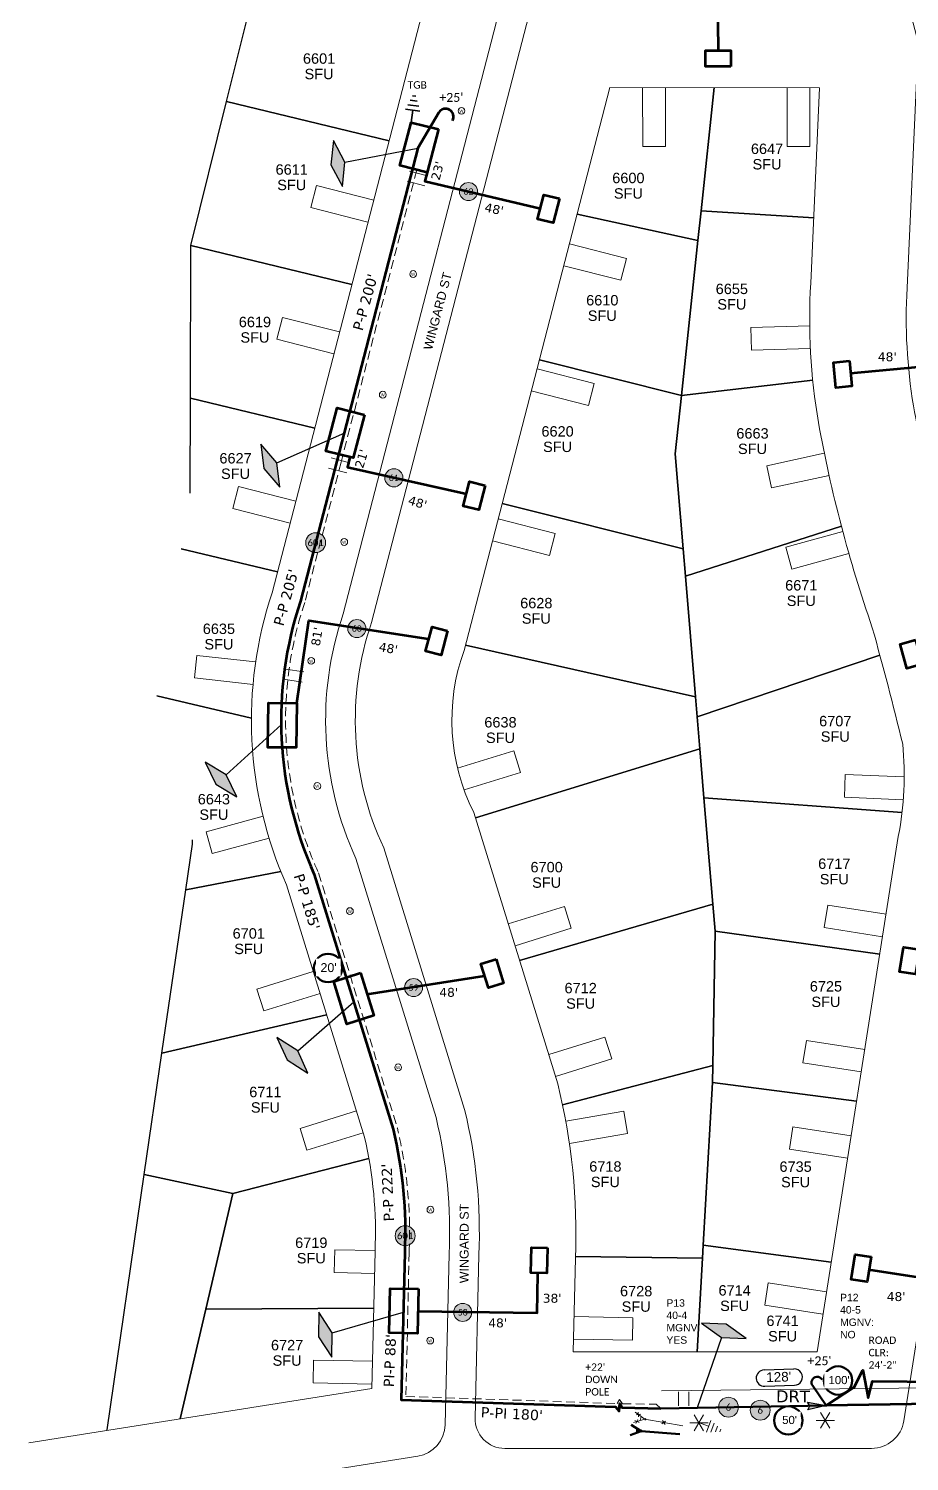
# Model space of a CAD drawing. Header units: inches. Extents: x 2013952 to 2016991, y 779373 to 782808.
# Drawn here: x 2013992 to 2014586, y 780652 to 781618 of the extents above; entities that cross this region are included whole.
import ezdxf
from ezdxf.enums import TextEntityAlignment as Align
from ezdxf.lldxf.tags import DXFTag

# ---------------------------------------------------------------- set-up
doc = ezdxf.new("R2010")
doc.units = ezdxf.units.IN
doc.header["$MEASUREMENT"] = 0
doc.linetypes.add('ACAD_ISO02W100', pattern=[15, 12, -3])
doc.linetypes.add('DASHED', pattern=[0.75, 0.5, -0.25])
for name, color, linetype in [('20 loop', 1, 'Continuous'), ('50 loop', 1, 'Continuous'), ('845CHH', 7, 'Continuous'), ('8645CHH', 7, 'Continuous'), ('Addresses', 7, 'Continuous'), ('CONDUIT', 7, 'Continuous'), ('EOP', 150, 'Continuous'), ('EXIST MH', 20, 'Continuous'), ('FBT.FST', 1, 'Continuous'), ('FST', 1, 'Continuous'), ('Grounding', 1, 'Continuous'), ('GROUNDING TEXT', 7, 'Continuous'), ('GroundingRED', 1, 'Continuous'), ('INNERDUCT BUBBLE NUMBERS', 7, 'Continuous'), ('P-P VALUES', 7, 'Continuous'), ('parcels', 7, 'Continuous'), ('Placemark', 7, 'Continuous'), ('Pole_Temp', 7, 'Continuous'), ('REELS BUBBLES', 87, 'Continuous'), ('SPAN LENGTHS', 7, 'Continuous'), ('SPLICE', 7, 'Continuous'), ('STREET NAMES', 250, 'Continuous')]:
    doc.layers.add(name, color=color, linetype=linetype)
for name, color, linetype, lineweight in [('AERIAL CABLE PROP', 1, 'Continuous', 60), ('AnchorGuyProposed', 1, 'Continuous', 50), ('AnchorGuyRemove', 7, 'Continuous', 0), ('BURIED CABLE PROP', 1, 'BUR', 60), ('DRIVEWAYS', 250, 'Continuous', 20), ('FST PROP', 240, 'Continuous', 50), ('INNERDUCT LENGTH', 4, 'Continuous', 53), ('J HOOK TEXT', 1, 'Continuous', 35), ('OVERLASH', 255, 'Continuous', 0), ('Pole notes', 7, 'Continuous', 0), ('Poles', 7, 'Continuous', 0), ('PROP CABLE', 1, 'Continuous', 50), ('RIZER TEXT', 1, 'Continuous', 0), ('ROAD CLEARENCE TEXT', 7, 'Continuous', 0), ('ROW', 102, 'ACAD_ISO02W100', 20), ('TETHER TEXT', 250, 'Continuous', 50), ('WaterMeter', 252, 'Continuous', 0)]:
    doc.layers.add(name, color=color, linetype=linetype, lineweight=lineweight)
doc.styles.add('Annotative', font='arial.ttf')
doc.styles.add('Legend', font='calibri.ttf')
doc.styles.add('PROPOSED', font='calibri.ttf')
doc.styles.get("Standard").update_dxf_attribs({"font": 'arial.ttf'})
tags = doc.linetypes.add('BUR', pattern='A,4.693196,-0.073857,["B",Standard,S=0.5,R=0,X=0,Y=-0.25],-0.553701,4.679246', length=10).pattern_tags.tags
tags[6] = DXFTag(74, 10)
tags = doc.linetypes.add('EPV', pattern='A,3.309809,-0.120318,["EOP",Standard,S=0.477614,R=0,X=0,Y=-0.246604],-1.488372', length=4.918499).pattern_tags.tags
tags[6] = DXFTag(74, 10)
tags = doc.linetypes.add('RRW', pattern='A,0.90073,-0.315516,0.90073,-0.315516,0.90073,-0.120318,["R/W",Standard,S=0.477614,R=0,X=0,Y=-0.246604],-1.382879', length=4.836419).pattern_tags.tags
tags[14] = DXFTag(74, 10)

# ---------------------------------------------------------------- blocks, each defined once
blk = doc.blocks.new('W')
at = {"layer": 'WaterMeter', "color": 5}
blk.add_circle((0.03, 0.02), 2.28, dxfattribs=at)
blk.add_text('W', height=2.06, dxfattribs=at).set_placement((-1.36, -1.16))
blk = doc.blocks.new('845CHH')
at = {"layer": '845CHH', "color": 1, "lineweight": 90}
blk.add_lwpolyline([(15.83, -10.3), (-14.23, -10.19), (-14.31, 8.84), (15.74, 8.74)], close=True, dxfattribs=at)
blk = doc.blocks.new('FST_FBT')
at = {"layer": 'FST', "lineweight": 30}
h = blk.add_hatch(color=256, dxfattribs=at)
h.dxf.hatch_style = 1
h.paths.add_polyline_path([(5.29, 18.27), (0, 19.86), (-5.29, 18.27), (0, 16.69)])
at = {"layer": 'FBT.FST', "lineweight": 30}
blk.add_lwpolyline([(-5.29, 18.27), (0, 16.69), (5.29, 18.27), (0, 19.86)], close=True, dxfattribs=at)
blk.add_lwpolyline([(0, 16.69), (0, 0)], dxfattribs=at)
blk = doc.blocks.new('8645CHH')
at = {"layer": '8645CHH', "color": 1, "lineweight": 70}
blk.add_lwpolyline([(9.14, -5.9), (-7.87, -5.84), (-7.92, 4.93), (9.09, 4.88)], close=True, dxfattribs=at)
blk = doc.blocks.new('*U195')
at = {"linetype": 'Continuous', "lineweight": 0}
for p, q in [((-0.5, -0.65), (-0.5, 1.15)), ((0.5, -0.64), (0.5, 1.15))]:
    blk.add_line(p, q, dxfattribs=at)
blk = doc.blocks.new('*U196')
at = {"linetype": 'Continuous', "lineweight": 0}
for p, q in [((-0.46, -0.68), (-0.59, 1.11)), ((0.54, -0.61), (0.41, 1.18))]:
    blk.add_line(p, q, dxfattribs=at)
blk = doc.blocks.new('*U197')
at = {"linetype": 'Continuous', "lineweight": 0}
for p, q in [((-0.5, -0.65), (-0.5, 1.15)), ((0.5, -0.64), (0.5, 1.15))]:
    blk.add_line(p, q, dxfattribs=at)
blk = doc.blocks.new('ACMAP_ANN_TEMPLATE_SPANS')
at = {"color": 0, "linetype": 'ByBlock', "lineweight": -2}
for p, q in [((-8.2, 12.5), (22.7, 12.5)), ((-8.2, -4.5), (22.7, -4.5))]:
    blk.add_line(p, q, dxfattribs=at)
for centre, start, end in [((-8.2, 4), 90, 270), ((22.7, 4), 270, 90)]:
    blk.add_arc(centre, 8.49, start, end, dxfattribs=at)
at = {"color": 18, "lineweight": 50, "true_color": 0x000000, "style": 'Annotative'}
blk.add_attdef('AERIALFOOT', text='', height=10, dxfattribs=at).set_placement((6.7, 4.7), align=Align.MIDDLE_CENTER)
blk = doc.blocks.new('*U219')
at = {"layer": 'Pole notes', "color": 1, "linetype": 'Continuous', "lineweight": 35, "flags": 128}
for points in [[(-0.5, 2.79), (1.22, 2.57)], [(-0.15, 3.5), (0.98, 3.36)], [(0.25, 4.21), (0.78, 4.15)], [(-0.86, 2.08), (1.4, 1.79)], [(0.02, 0), (0.26, 1.93)]]:
    blk.add_lwpolyline(points, dxfattribs=at)
blk = doc.blocks.new('*U165')
at = {"layer": 'Pole notes', "linetype": 'Continuous'}
blk.add_hatch(color=1, dxfattribs=at).paths.add_polyline_path([(4.04, 4.96), (0, 0), (1.72, 6.16), (2.59, 4.93)])
at = {"layer": 'Pole notes', "color": 1, "linetype": 'Continuous', "lineweight": 30, "flags": 128}
blk.add_lwpolyline([(4.04, 4.96), (0, 0), (1.72, 6.16), (2.59, 4.93), (4.04, 4.96)], dxfattribs=at)
blk = doc.blocks.new('50 loop')
at = {"layer": '50 loop', "color": 1, "lineweight": 50}
blk.add_circle((-0.06, -0.03), 7.96, dxfattribs=at)
at = {"layer": '50 loop', "color": 1, "lineweight": 60, "insert": (-3.54, 2.54), "char_height": 4.563, "width": 8.0535, "attachment_point": 1, "bg_fill": 2}
blk.add_mtext("50'", dxfattribs=at)
blk = doc.blocks.new('100 loop')
at = {"layer": '20 loop', "lineweight": 50}
blk.add_circle((0.03, 0.17), 7.96, dxfattribs=at)
at = {"layer": '20 loop', "lineweight": 50, "insert": (-5.31, 2.69), "char_height": 4.563, "width": 3.8729, "attachment_point": 1, "bg_fill": 2}
blk.add_mtext("100'", dxfattribs=at)
blk = doc.blocks.new('*U416')
at = {"linetype": 'Continuous', "lineweight": 0, "true_color": 0xffffff}
h = blk.add_hatch(color=7, dxfattribs=at)
h.dxf.hatch_style = 1
h.paths.add_polyline_path([(-0.122, 0, 1), (0.122, 0, 1)])
at = {"color": 0, "linetype": 'ByBlock', "lineweight": -2}
blk.add_circle((0, 0), 0.122, dxfattribs=at)
at = {"color": 0, "linetype": 'ByBlock', "lineweight": -2, "style": 'PROPOSED'}
blk.add_attdef('CCFN', text='', height=0.0844, dxfattribs=at).set_placement((0, 0), align=Align.MIDDLE_CENTER)
at = {"color": 0, "linetype": 'ByBlock', "lineweight": -2, "flags": 104}
blk.add_attdef('CCFA', text='', height=0.0844, dxfattribs=at).set_placement((0.206, 0.09), align=Align.TOP_LEFT)
blk = doc.blocks.new('*U183')
at = {"linetype": 'Continuous', "lineweight": 0}
for p, q in [((-0.01, -0.39), (-0.89, 0.63)), ((0.75, 0.26), (-0.13, 1.28))]:
    blk.add_line(p, q, dxfattribs=at)
blk = doc.blocks.new('*U68')
at = {"layer": 'Poles'}
for points in [[(-0.93, 1.72), (1.13, -1.84)], [(-0.93, -1.84), (1.13, 1.71)], [(-1.96, -0.06), (2.16, -0.06)]]:
    blk.add_lwpolyline(points, dxfattribs=at)
blk = doc.blocks.new('*U204')
at = {"layer": 'Pole notes', "color": 135, "linetype": 'Continuous', "lineweight": 0, "true_color": 0x32a0a0, "flags": 128}
for points in [[(-2.27, 3.56), (-1.8, 3.82)], [(-2.18, 2.75), (-1.18, 3.3)], [(-2.04, 1.96), (-0.53, 2.8)], [(-1.92, 1.17), (0.08, 2.27)], [(0.02, 0.01), (-0.92, 1.72)]]:
    blk.add_lwpolyline(points, dxfattribs=at)
blk = doc.blocks.new('*U257')
for points in [[(-7.62, -0.15), (-9.73, 0.85)], [(-8.58, 0.65), (-9.45, 0.4)], [(-8.9, 0.09), (-9.14, 0.96)], [(-8.44, -0.57), (-8.45, 0.24)], [(-7.62, -0.15), (-7.46, 0.01)], [(0, 0), (-7.62, -0.15)], [(-3.49, -0.39), (-4.13, 0.24)], [(-4.12, -0.4), (-3.49, 0.25)], [(-7.62, -0.15), (-9.7, -1.23)], [(-8.61, -1), (-9.49, -0.79)], [(-9.16, -1.34), (-8.95, -0.46)], [(-7.46, -0.31), (-7.62, -0.15)]]:
    blk.add_lwpolyline(points)
blk = doc.blocks.new('*U256')
for p, q in [((0, 0), (-7.57, -0.83)), ((-7.57, -0.83), (-9.76, -0.01)), ((-9.55, -2.08), (-7.57, -0.83)), ((-8.35, -1.32), (-8.44, -0.5)), ((-7.57, -0.83), (-7.43, -0.65)), ((-7.4, -0.97), (-7.57, -0.83))]:
    blk.add_line(p, q)
blk = doc.blocks.new('20 loop')
at = {"layer": '20 loop', "color": 1, "lineweight": 50}
blk.add_circle((-0.06, -0.03), 7.96, dxfattribs=at)
at = {"layer": '20 loop', "color": 1, "lineweight": 53, "insert": (-4.34, 2.68), "char_height": 5, "width": 8.8256, "attachment_point": 1, "line_spacing_factor": 0.96, "bg_fill": 2}
blk.add_mtext("20'", dxfattribs=at)

msp = doc.modelspace()

# ---------------------------------------------------------------- linework, layer by layer
at = {"layer": 'AERIAL CABLE PROP', "color": 5, "lineweight": 50}
msp.add_lwpolyline([(2014418.25, 780688.23), (2014529.75, 780690.05), (2014520.66, 780703.35, -1.068069), (2014526.92, 780707.63)], format="xyb", dxfattribs=at)
at = {"layer": 'AERIAL CABLE PROP', "color": 5, "lineweight": 0}
msp.add_lwpolyline([(2015174.47, 779948), (2015178.39, 779962.48), (2015065.7, 780119.83), (2015062.51, 780147.54), (2015020, 780545.16), (2014791.54, 780704.31), (2014758.97, 780703.78), (2014418.8, 780700.05)], dxfattribs=at)
at = {"layer": 'AERIAL CABLE PROP', "color": 5}
msp.add_lwpolyline([(2015174.47, 779948), (2015169.8, 779957.29), (2015056.06, 780116.11), (2015052.56, 780146.5), (2015015.17, 780541.1), (2014788.55, 780694.26), (2014529.75, 780690.05)], dxfattribs=at)
at = {"layer": 'BURIED CABLE PROP', "color": 10, "lineweight": 70, "ltscale": 12}
for points in [[(2014529.75, 780690.05), (2014548.57, 780702.57), (2014554.54, 780713.92), (2014558.02, 780695.27), (2014560.85, 780706.57), (2014631.13, 780705.8), (2014685.15, 781055.27, 0.07742), (2014688.25, 781154.88, 0.010095), (2014664.26, 781247.09, -0.039819), (2014631.27, 781371.62, -0.055952), (2014627.54, 781441.34), (2014634.23, 781587.36), (2014634.23, 781618.3), (2014628.98, 781638.24, 0.340097), (2014565.95, 781686.93), (2014533.54, 781687), (2014384.03, 781687.18), (2014343.27, 781695.96, -1), (2014345.56, 781706.56)], [(2014277.78, 781556.53, 1), (2014268.76, 781561.87), (2014254.51, 781537.81), (2014199.88, 781326.86), (2014175.44, 781232.47, 0.188822), (2014184.74, 781048.19), (2014237.83, 780876.4, -0.069588), (2014245.68, 780793.35), (2014243.38, 780693.98), (2014387.76, 780689.33), (2014390.13, 780686.38), (2014390.64, 780691.6), (2014392.03, 780688.87), (2014418.25, 780688.23)]]:
    msp.add_lwpolyline(points, format="xyb", dxfattribs=at)
at = {"layer": 'BURIED CABLE PROP', "color": 10, "linetype": 'DASHED', "lineweight": 9, "ltscale": 12}
msp.add_lwpolyline([(2014253.84, 781523.26), (2014202.79, 781326.1), (2014178.32, 781231.61, 0.189121), (2014187.55, 781049.26), (2014240.73, 780877.19, -0.069644), (2014248.68, 780793.25), (2014246.47, 780696.26), (2014388.8, 780691.46), (2014390.38, 780694.26), (2014392.36, 780691.35), (2014415.2, 780690.97), (2014418.25, 780688.23)], format="xyb", dxfattribs=at)
at = {"layer": 'CONDUIT', "color": 4, "lineweight": 70}
for points in [[(2014398.36, 781678.36), (2014455.94, 781678.72), (2014456.92, 781603.62)], [(2014260.86, 781521.5), (2014259.31, 781515.51), (2014337.13, 781497.24)], [(2014618.85, 781436.08), (2014620.84, 781392.99), (2014546.08, 781385.91)], [(2014208.68, 781329.58), (2014207.2, 781322.78), (2014287.3, 781304.81)], [(2014172.89, 781163.76), (2014181.09, 781219.43), (2014261.47, 781207.05)], [(2014220.41, 780967.47), (2014299.55, 780979.87)], [(2014254.57, 780753.79), (2014334.91, 780752.73), (2014335.49, 780778.65)], [(2014632.46, 780777.55), (2014631.21, 780770.31), (2014558.54, 780781.65)]]:
    msp.add_lwpolyline(points, dxfattribs=at)
at = {"layer": 'DRIVEWAYS', "color": 1}
for points in [[(2014405.99, 781578.77), (2014406.11, 781539.01), (2014421.33, 781539.03), (2014421.36, 781578.75)], [(2014503.4, 781578.65), (2014503.52, 781538.9), (2014518.74, 781538.92), (2014518.77, 781578.64)], [(2014224.78, 781502.78), (2014186.25, 781512.58), (2014182.48, 781497.84), (2014220.93, 781487.9)], [(2014352.84, 781458.55), (2014391.37, 781448.75), (2014395.15, 781463.5), (2014356.7, 781473.43)], [(2014201.79, 781413.99), (2014163.26, 781423.79), (2014159.48, 781409.05), (2014197.93, 781399.11)], [(2014518.65, 781418.04), (2014478.91, 781416.88), (2014479.33, 781401.66), (2014519.04, 781402.68)], [(2014331.01, 781374.24), (2014369.54, 781364.44), (2014373.32, 781379.18), (2014334.86, 781389.12)], [(2014528.49, 781332.23), (2014489.64, 781323.77), (2014492.86, 781308.89), (2014531.7, 781317.2)], [(2014172.24, 781299.88), (2014133.71, 781309.69), (2014129.93, 781294.94), (2014168.39, 781285)], [(2014304.8, 781273.01), (2014343.33, 781263.21), (2014347.11, 781277.95), (2014308.65, 781287.89)], [(2014540.92, 781279.43), (2014502.61, 781268.78), (2014506.67, 781254.11), (2014544.97, 781264.61)], [(2014145.19, 781191.55), (2014105.67, 781195.91), (2014103.98, 781180.78), (2014143.44, 781176.28)], [(2014285.69, 781105.2), (2014323.67, 781116.94), (2014319.2, 781131.49), (2014281.21, 781119.9)], [(2014582.32, 781113.95), (2014542.6, 781115.5), (2014541.98, 781100.29), (2014581.66, 781098.59)], [(2014150.22, 781087.48), (2014111.88, 781076.98), (2014115.88, 781062.29), (2014154.22, 781072.64)], [(2014320.04, 781000.09), (2014357.97, 781011.99), (2014353.44, 781026.52), (2014315.5, 781014.78)], [(2014570.09, 781021.41), (2014530.79, 781027.44), (2014528.46, 781012.4), (2014567.69, 781006.23)], [(2014184.05, 780982.69), (2014146.11, 780970.8), (2014150.65, 780956.27), (2014188.59, 780968.01)], [(2014347.26, 780912.01), (2014385.19, 780923.91), (2014380.66, 780938.44), (2014342.72, 780926.7)], [(2014555.71, 780930.2), (2014516.41, 780936.23), (2014514.08, 780921.19), (2014553.31, 780915.02)], [(2014213.09, 780888.72), (2014175.15, 780876.82), (2014179.69, 780862.29), (2014217.63, 780874.04)], [(2014356.71, 780866.74), (2014395.89, 780873.48), (2014393.34, 780888.48), (2014354.17, 780881.9)], [(2014546.54, 780872.03), (2014507.24, 780878.06), (2014504.91, 780863.02), (2014544.14, 780856.85)], [(2014225.71, 780794.57), (2014198.54, 780795.05), (2014198.23, 780779.84), (2014225.35, 780779.21)], [(2014529.96, 780766.86), (2014490.66, 780772.89), (2014488.33, 780757.84), (2014527.56, 780751.68)], [(2014359.42, 780734.87), (2014399.17, 780734.11), (2014399.48, 780749.33), (2014359.78, 780750.23)], [(2014223.98, 780719.95), (2014184.23, 780720.71), (2014183.91, 780705.49), (2014223.62, 780704.59)]]:
    msp.add_lwpolyline(points, dxfattribs=at)
at = {"layer": 'EOP', "color": 6, "linetype": 'EPV', "lineweight": 0, "ltscale": 5}
for points in [[(2014275.67, 780792.34, 0.070113), (2014266.78, 780884.32), (2014212.83, 781058.88, -0.192089), (2014204.21, 781223.91), (2014228.93, 781319.33), (2014307.37, 781622.29, 0.444285), (2014289.4, 781649.55), (2014203.85, 781662.64)], [(2014000.08, 780615.51), (2014254.46, 780655.98, 0.36216), (2014273, 780677.19), (2014275.67, 780792.34)]]:
    msp.add_lwpolyline(points, format="xyb", dxfattribs=at)
msp.add_lwpolyline([(2014313.1, 780661.22), (2014560.37, 780661.22, 0.369121), (2014582.1, 780679.79), (2014642.46, 781062.66, 0.07588), (2014645.53, 781147.24, 0.009681), (2014622.93, 781234.03, -0.039494), (2014588.59, 781364.19, -0.055974), (2014584.28, 781443.58), (2014590.91, 781588.36), (2014590.91, 781612.69), (2014587.09, 781627.21, 0.340097), (2014565.86, 781643.62), (2014533.44, 781643.68), (2014350.88, 781643.89, 0.344647), (2014329.36, 781627.41), (2014248.29, 781314.32), (2014223.39, 781218.16, 0.194661), (2014231.54, 781066.08), (2014286.07, 780889.63, -0.070425), (2014295.66, 780791.67), (2014293.11, 780681.68, 0.42102)], format="xyb", close=True, dxfattribs=at)
at = {"layer": 'parcels'}
for points in [[(2014235.14, 781542.82), (2014125.57, 781569.35), (2014147.25, 781656.7)], [(2014454.22, 781578.71), (2014445.38, 781495.51), (2014443.27, 781475.63), (2014361.87, 781493.41)], [(2014521.31, 781490.84), (2014445.38, 781495.51), (2014454.22, 781578.71)], [(2014210.08, 781446.01), (2014101.47, 781472.3), (2014125.57, 781569.35), (2014235.14, 781542.82)], [(2014361.87, 781493.41), (2014443.27, 781475.63), (2014432.18, 781371.11), (2014336.43, 781395.15)], [(2014520.68, 781381.55), (2014432.18, 781371.11), (2014443.27, 781475.63), (2014445.38, 781495.51), (2014521.31, 781490.84)], [(2014185, 781349.15), (2014101.25, 781369.3), (2014101.47, 781472.3), (2014210.08, 781446.01)], [(2014336.43, 781395.15), (2014432.18, 781371.11), (2014428, 781331.78), (2014433.35, 781267.66), (2014311.36, 781298.34)], [(2014539.98, 781282.97), (2014434.89, 781249.21), (2014433.35, 781267.66), (2014428, 781331.78), (2014432.18, 781371.11), (2014520.68, 781381.55)], [(2014101.11, 781305.34), (2014101.25, 781369.3), (2014185, 781349.15)], [(2014311.36, 781298.34), (2014433.35, 781267.66), (2014434.89, 781249.21), (2014441.66, 781168.01), (2014286.6, 781202.74)], [(2014565.92, 781196.06), (2014442.78, 781154.54), (2014441.66, 781168.01), (2014434.89, 781249.21), (2014539.98, 781282.97)], [(2014159.91, 781252.27), (2014094.95, 781267.74)], [(2014094.95, 781267.74), (2014159.91, 781252.27)], [(2014286.6, 781202.74), (2014441.66, 781168.01), (2014442.78, 781154.54), (2014444.59, 781132.83), (2014293.38, 781086.36)], [(2014580.85, 781089.88), (2014447.35, 781099.73), (2014444.59, 781132.83), (2014442.78, 781154.54), (2014565.92, 781196.06)], [(2014142.37, 781153.53), (2014078.68, 781168.5)], [(2014078.68, 781168.5), (2014142.37, 781153.53)], [(2014293.38, 781086.36), (2014444.59, 781132.83), (2014447.35, 781099.73), (2014453.32, 781028.19), (2014323.1, 780990.18)], [(2014565.84, 780994.45), (2014454.84, 781010), (2014453.32, 781028.19), (2014447.35, 781099.73), (2014580.85, 781089.88)], [(2014162.15, 781050.18), (2014098.1, 781037.82), (2014102.58, 781068.63), (2014102.56, 781071.48)], [(2014193.07, 780953.51), (2014082.07, 780927.68), (2014098.1, 781037.82), (2014162.15, 781050.18)], [(2014323.1, 780990.18), (2014453.32, 781028.19), (2014454.84, 781010), (2014453.31, 780919.27), (2014352.03, 780892.96)], [(2014550.2, 780895.24), (2014453.12, 780908.01), (2014453.31, 780919.27), (2014454.84, 781010), (2014565.84, 780994.45)], [(2014221.52, 780856.73), (2014129.83, 780833.13), (2014070.16, 780845.83), (2014082.07, 780927.68), (2014193.07, 780953.51)], [(2014352.03, 780892.96), (2014453.31, 780919.27), (2014453.12, 780908.01), (2014446.82, 780798.19), (2014446.32, 780789.46), (2014360.73, 780790.52)], [(2014533.08, 780786.67), (2014446.82, 780798.19), (2014453.12, 780908.01), (2014550.2, 780895.24)], [(2014224.81, 780755.82), (2014111.58, 780755.13), (2014129.83, 780833.13), (2014221.52, 780856.73)], [(2014045.07, 780673.3), (2014045.12, 780673.84), (2014070.16, 780845.83), (2014129.83, 780833.13), (2014111.58, 780755.13), (2014094.26, 780681.12)], [(2014442.7, 780726.28), (2014446.32, 780789.46), (2014446.82, 780798.19), (2014533.08, 780786.67)], [(2014360.73, 780790.52), (2014446.32, 780789.46), (2014442.7, 780726.28)], [(2014094.26, 780681.12), (2014111.58, 780755.13), (2014224.81, 780755.82)]]:
    msp.add_lwpolyline(points, dxfattribs=at)
at = {"layer": 'ROW', "color": 3, "linetype": 'RRW', "lineweight": 0, "ltscale": 5}
for points in [[(2013992.23, 780664.89), (2014223.55, 780701.69), (2014225.69, 780794.03, 0.069193), (2014218.52, 780871.14), (2014165.99, 781041.12, -0.186952), (2014156.25, 781238.14), (2014180.52, 781331.87), (2014258.98, 781634.88)], [(2014525.33, 781578.63), (2014383.98, 781578.79), (2014311.27, 781298.01), (2014285.68, 781199.17, 0.206648), (2014292.25, 781090.02), (2014348.8, 780907.01, -0.071279), (2014360.69, 780789.55), (2014359.22, 780726.28), (2014523.56, 780726.28), (2014578.36, 781073.87, 0.07269), (2014581.29, 781136.09, 0.008999), (2014560.83, 781214.5, -0.039035), (2014524.49, 781353.01, -0.055993), (2014519.3, 781446.93), (2014525.33, 781578.63)]]:
    msp.add_lwpolyline(points, format="xyb", dxfattribs=at)

# ---------------------------------------------------------------- block references
at = {"layer": '845CHH', "color": 1, "lineweight": 50}
for p, rotation in [((2014254.51, 781537.81), 75.67906677192829), ((2014204.66, 781345.3), 75.67879023690737), ((2014162.41, 781148.05), 89.31429123743602), ((2014210.87, 780963.65), 107.3691612652986), ((2014244.31, 780753.19), 88.86744090184756)]:
    msp.add_blockref('845CHH', p, dxfattribs=dict(at, rotation=rotation))
at = {"layer": '8645CHH', "color": 1, "lineweight": 50}
for p, rotation in [((2014456.34, 781598.71), 0.1297148233306899), ((2014342.01, 781496.48), 75.67906676772638), ((2014540.46, 781384.74), 95.60215725100412), ((2014291.91, 781303.03), 75.67906676772638), ((2014266.54, 781205.06), 75.44178031192594), ((2014586.75, 781195.94), 105.3746043616366), ((2014585.31, 780989.53), 81.23649860592884), ((2014304.44, 780980.66), 107.3691612667745), ((2014335.73, 780787.36), 88.6444788310701), ((2014552.75, 780782.19), 81.23649860670668)]:
    msp.add_blockref('8645CHH', p, dxfattribs=dict(at, rotation=rotation))
at = {"layer": 'AnchorGuyProposed', "xscale": -3.408992642566337, "yscale": -3.408992642566337, "zscale": -3.408992642566337, "rotation": 168.8970661931971}
msp.add_blockref('*U256', (2014431.02, 780670.72), dxfattribs=at)
at = {"layer": 'AnchorGuyRemove', "xscale": -3.408958914356051, "yscale": -3.408958914356051, "zscale": -3.408958914356051, "rotation": 168.8970661931971}
msp.add_blockref('*U257', (2014433.04, 780676.42), dxfattribs=at)
at = {"layer": 'FST PROP', "color": 1, "lineweight": 50}
for p, xscale, yscale, zscale, rotation in [((2014254.51, 781537.81), 2.999999999999999, 2.999999999999999, 2.999999999999999, 100.8422745724002), ((2014205.22, 781346.03), 3, 3, 3, 113.9404235042578), ((2014162.39, 781149.07), 2.999999999999999, 2.999999999999999, 2.999999999999999, 132.2964501078565), ((2014211.29, 780962.29), 3, 3, 3, 131.1416601695084), ((2014244.75, 780753.18), 3, 3, 3, 106.2186429968191), ((2014442.82, 780688.68), 3, 3, 3, 340.8641515211478)]:
    msp.add_blockref('FST_FBT', p, dxfattribs=dict(at, xscale=xscale, yscale=yscale, zscale=zscale, rotation=rotation))
at = {"layer": 'Grounding', "xscale": 4.265092869824274, "yscale": 4.265092869824274, "zscale": 4.265092869824274}
msp.add_blockref('*U219', (2014249.93, 781555.22), dxfattribs=at)
at = {"layer": 'GroundingRED', "xscale": 3.735448405991392, "yscale": 3.735448405991392, "zscale": 3.735448405991392, "rotation": 221.1420867332972}
msp.add_blockref('*U204', (2014443.66, 780678.68), dxfattribs=at)
at = {"layer": 'INNERDUCT BUBBLE NUMBERS', "color": 5, "lineweight": 0, "xscale": 50, "yscale": 50, "zscale": 50}
for p, values in [((2014288.67, 781508.62), {'CCFN': '62'}), ((2014238.35, 781315.6), {'CCFN': '61'}), ((2014213.42, 781213.98), {'CCFN': '60'}), ((2014251.66, 780971.9), {'CCFN': '59'}), ((2014284.8, 780752.92), {'CCFN': '58'})]:
    msp.add_blockref('*U416', p, dxfattribs=at).add_auto_attribs(values)
at = {"layer": 'OVERLASH'}
for name, p, xscale, yscale, zscale, rotation in [('*U195', (2014252.44, 781517.85), 6.997610170159892, 6.997610170159892, 6.997610170159892, 255.2797509277609), ('*U196', (2014203.1, 781323.6), 6.997610170159891, 6.997610170159891, 6.997610170159891, 71.27237681729397), ('*U197', (2014169.21, 781182.55), 6.997610170159891, 6.997610170159891, 6.997610170159891, 261.3659379243433), ('*U183', (2014435.43, 780697.25), 6.997610170159891, 6.997610170159891, 6.997610170159891, 139.2124866246697)]:
    msp.add_blockref(name, p, dxfattribs=dict(at, xscale=xscale, yscale=yscale, zscale=zscale, rotation=rotation))
at = {"layer": 'Placemark', "lineweight": 70}
for p in [(2014283.89, 781563.02), (2014251.35, 781452.97), (2014230.83, 781371.62), (2014204.88, 781272.33), (2014182.64, 781192.18), (2014186.74, 781107.78), (2014208.71, 781023.45), (2014241.24, 780918.1), (2014262.96, 780822.14), (2014262.84, 780733.87)]:
    msp.add_blockref('W', p, dxfattribs=at)
at = {"layer": 'Poles', "xscale": 3, "yscale": 3, "zscale": 3}
for p in [(2014443.66, 780678.68), (2014528.79, 780680.3)]:
    msp.add_blockref('*U68', p, dxfattribs=at)
at = {"layer": 'REELS BUBBLES', "color": 250, "lineweight": 0, "xscale": 55, "yscale": 55, "zscale": 55}
for p, values in [((2014185.65, 781271.88), {'CCFN': '601'}), ((2014245.98, 780804.61), {'CCFN': '601'}), ((2014463.86, 780688.98), {'CCFN': '6'})]:
    msp.add_blockref('*U416', p, dxfattribs=at).add_auto_attribs(values)
at = {"layer": 'SPAN LENGTHS'}
ref = msp.add_blockref('ACMAP_ANN_TEMPLATE_SPANS', (2014493.51, 780706.19), dxfattribs=dict(at, xscale=0.6499999999999999, yscale=0.6499999999999999, zscale=0.6499999999999999, rotation=1.911881102160735))
ref.add_attrib('AERIALFOOT', "128'", dxfattribs={"layer": 'PROP CABLE', "height": 6.5, "rotation": 1.91188, "style": 'Annotative'}).set_placement((2014497.75, 780709.41), align=Align.MIDDLE_CENTER)
at = {"layer": 'SPLICE', "color": 1, "xscale": 2, "yscale": 2, "zscale": 2, "rotation": 118.6597819467815}
msp.add_blockref('*U165', (2014529.75, 780690.05), dxfattribs=at)

# ---------------------------------------------------------------- texts
at = {"layer": 'Addresses', "color": 7, "lineweight": 0, "char_height": 7, "attachment_point": 2, "line_spacing_factor": 0.892879}
for s, insert, width in [('6601 SFU', (2014187.96, 781601.78), 31.2332), ('6647 SFU', (2014489.88, 781540.93), 31.2332), ('6611 SFU', (2014169.53, 781526.97), 31.2332), ('6600 SFU', (2014396.43, 781521.26), 31.2332), ('6655 SFU', (2014466.15, 781446.48), 31.2332), ('6610 SFU', (2014378.84, 781438.83), 31.2332), ('6619 SFU', (2014144.72, 781424.17), 31.2332), ('6620 SFU', (2014348.7, 781350.41), 31.2332), ('6663 SFU', (2014480.07, 781349.06), 31.2332), ('6627 SFU', (2014131.66, 781332.28), 31.2332), ('6671 SFU', (2014512.97, 781246.63), 31.2332), ('6628 SFU', (2014334.37, 781234.65), 31.2332), ('6635 SFU', (2014120.45, 781217.32), 21.4329), ('6638 SFU', (2014310.22, 781154.27), 31.2332), ('6707 SFU', (2014535.86, 781155.09), 31.2332), ('6643 SFU', (2014117.06, 781102.43), 21.3804), ('6700 SFU', (2014341.33, 781056.62), 31.2332), ('6717 SFU', (2014535.21, 781058.92), 31.2332), ('6701 SFU', (2014140.57, 781011.91), 31.2332), ('6725 SFU', (2014529.57, 780976.24), 31.2332), ('6712 SFU', (2014364.26, 780975.07), 31.2332), ('6711 SFU', (2014151.78, 780905.02), 31.2332), ('6718 SFU', (2014380.92, 780854.8), 31.2332), ('6735 SFU', (2014509.12, 780854.68), 31.2332), ('6719 SFU', (2014182.71, 780803.38), 31.2332), ('6728 SFU', (2014401.67, 780770.76), 31.2332), ('6714 SFU', (2014468.04, 780771.27), 31.2332), ('6741 SFU', (2014500.34, 780750.76), 31.2332), ('6727 SFU', (2014166.41, 780734.36), 31.2332)]:
    msp.add_mtext(s, dxfattribs=dict(at, insert=insert, width=width))
at = {"layer": 'GROUNDING TEXT', "insert": (2014254.1, 781580.47), "char_height": 5, "width": 12.8, "attachment_point": 5, "style": 'Legend'}
msp.add_mtext('TGB', dxfattribs=at)
at = {"layer": 'INNERDUCT LENGTH', "color": 3, "char_height": 6, "attachment_point": 5, "style": 'Legend'}
for s, insert, width, rotation in [("\\pxqc;{\\fVerdana|b0|i0|c0|p34;23'}", (2014267.83, 781522.64), 12.1084, 75.4833), ("\\pxqc;{\\fVerdana|b0|i0|c0|p34;48'}", (2014305.94, 781496.76), 12.1084, 347.69976), ("\\pxqc;{\\fVerdana|b0|i0|c0|p34;21'}", (2014216.56, 781328.48), 69.468, 73.06165), ("\\pxqc;{\\fVerdana|b0|i0|c0|p34;48'}", (2014254.35, 781298.9), 12.1084, 342.8821), ("\\pxqc;{\\fVerdana|b0|i0|c0|p34;81'}", (2014186.53, 781208.55), 12.1084, 80.21047), ("\\pxqc;{\\fVerdana|b0|i0|c0|p34;48'}", (2014234.61, 781200.66), 12.1084, 349.39001)]:
    msp.add_mtext(s, dxfattribs=dict(at, insert=insert, width=width, rotation=rotation))
at = {"layer": 'INNERDUCT LENGTH', "color": 3, "char_height": 6, "width": 12.1084, "attachment_point": 5, "style": 'Legend'}
for s, insert in [("\\pxqc;{\\fVerdana|b0|i0|c0|p34;48'}", (2014570.93, 781397.14)), ("{\\fVerdana|b0|i0|c0|p34;48'}", (2014275.37, 780968.65)), ("\\pxqc;{\\fVerdana|b0|i0|c0|p34;38'}", (2014345.09, 780762.39)), ("{\\fVerdana|b0|i0|c0|p34;48'}", (2014576.94, 780763.51)), ("\\pxqc;{\\fVerdana|b0|i0|c0|p34;48'}", (2014308.36, 780745.76))]:
    msp.add_mtext(s, dxfattribs=dict(at, insert=insert))
at = {"layer": 'J HOOK TEXT', "color": 1, "char_height": 6, "width": 11.1674, "attachment_point": 5, "style": 'Legend'}
for insert in [(2014277.09, 781572.05), (2014525.23, 780720.28)]:
    msp.add_mtext("\\pxqc;+25'", dxfattribs=dict(at, insert=insert))
at = {"layer": 'P-P VALUES', "color": 4, "char_height": 7, "width": 45.5667, "attachment_point": 5, "style": 'Legend'}
for s, insert, rotation in [("\\pxt4;{\\fVerdana|b0|i0|c0|p34;P-P 200'}", (2014219.11, 781433.97), 74.59059), ("\\pxt4;{\\fVerdana|b0|i0|c0|p34;P-P 205'}", (2014165.73, 781234.92), 74.59059), ("\\pxt4;{\\fVerdana|b0|i0|c0|p34;P-P 185'}", (2014179.77, 781029.74), 287.17339), ("\\pxt4;{\\fVerdana|b0|i0|c0|p34;P-P 222'}", (2014234.21, 780833.74), 92.39953), ("\\pxt4;{\\fVerdana|b0|i0|c0|p34;PI-P 88'}", (2014235.71, 780720.39), 87.52889), ("\\pxt4;{\\fVerdana|b0|i0|c0|p34;P-PI 180'}", (2014317.88, 780684.5), 357.03398)]:
    msp.add_mtext(s, dxfattribs=dict(at, insert=insert, rotation=rotation))
at = {"layer": 'Pole_Temp', "lineweight": 0, "char_height": 5, "width": 22.3351, "attachment_point": 1}
for s, insert in [('P12\\P40-5\\PMGNV: NO', (2014539.1, 780765.46)), ('P13\\P40-4\\PMGNV: YES', (2014422.08, 780761.78))]:
    msp.add_mtext(s, dxfattribs=dict(at, insert=insert))
at = {"layer": 'RIZER TEXT', "insert": (2014380.21, 780696.82), "char_height": 5, "attachment_point": 8, "style": 'Legend'}
msp.add_mtext_dynamic_manual_height_columns("\\pxql;{\\C1;+22' DOWN\\PPOLE}", width=25.6462, gutter_width=1, heights=[0], dxfattribs=at)
at = {"layer": 'ROAD CLEARENCE TEXT', "lineweight": 50, "insert": (2014558.28, 780736.66), "char_height": 5, "attachment_point": 1, "style": 'PROPOSED'}
msp.add_mtext_dynamic_manual_height_columns('ROAD CLR:\\P24\'-2"', width=26.2338, gutter_width=50, heights=[0], dxfattribs=at)
at = {"layer": 'STREET NAMES', "color": 7, "ltscale": 5, "insert": (2014258.22, 781402.86), "char_height": 6, "width": 53.442, "attachment_point": 1, "rotation": 75.4833}
msp.add_mtext('WINGARD ST ', dxfattribs=at)
at = {"layer": 'STREET NAMES', "color": 7, "insert": (2014282.66, 780772.6), "char_height": 6, "width": 56.1977, "attachment_point": 1, "rotation": 89.81769}
msp.add_mtext('WINGARD ST ', dxfattribs=at)

# ---------------------------------------------------------------- next in the draw order: block references
at = {"layer": '20 loop', "color": 1, "lineweight": 50, "xscale": 1.2, "yscale": 1.2, "zscale": 1.2}
msp.add_blockref('20 loop', (2014194.12, 780985.17), dxfattribs=at)
at = {"layer": '50 loop', "color": 1, "lineweight": 30, "xscale": 1.2, "yscale": 1.2, "zscale": 1.2}
msp.add_blockref('50 loop', (2014504.32, 780680.1), dxfattribs=at)
at = {"layer": 'EXIST MH', "lineweight": 50, "xscale": 1.201748945397527, "yscale": 1.201748945397527, "zscale": 1.201748945397527}
msp.add_blockref('100 loop', (2014537.68, 780706.79), dxfattribs=at)

# ---------------------------------------------------------------- next in the draw order: block references
at = {"layer": 'REELS BUBBLES', "color": 250, "lineweight": 0, "xscale": 55, "yscale": 55, "zscale": 55}
msp.add_blockref('*U416', (2014485.29, 780686.97), dxfattribs=at).add_auto_attribs({'CCFN': '6'})

# ---------------------------------------------------------------- next in the draw order: texts
at = {"layer": 'TETHER TEXT', "color": 7, "insert": (2014507.28, 780696.27), "char_height": 8, "width": 16.6239, "attachment_point": 5, "rotation": 359.60401, "style": 'Legend'}
msp.add_mtext('{\\fVerdana|b0|i0|c0|p34;DRT}', dxfattribs=at)

doc.saveas('drawing.dxf')
